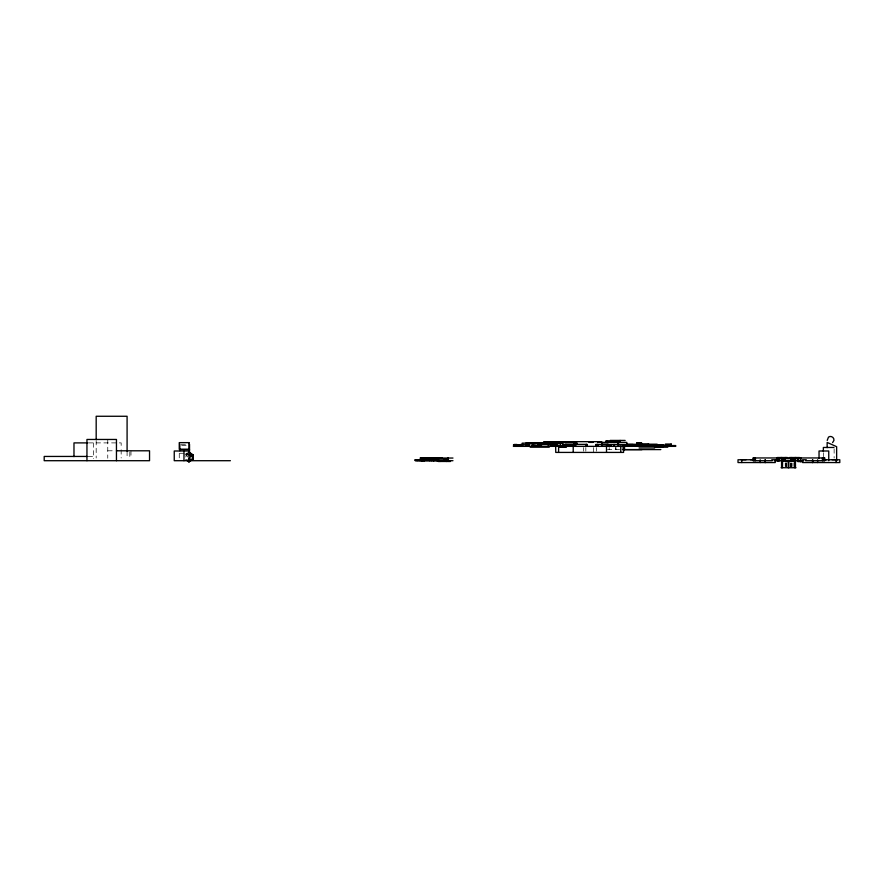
<?xml version="1.0" encoding="UTF-8"?>
<svg xmlns="http://www.w3.org/2000/svg" width="884" height="884" viewBox="0 0 884 884"><rect width="100%" height="100%" fill="white"/><g stroke="black" fill="none" stroke-linecap="round" stroke-linejoin="round"><path stroke-width="0.66" stroke-dasharray="4.42 3.31" d="M185.64 456.984L188.126 453.028M187.949 452.807L184.844 454.818L186.027 458.078M88.389 442.895L121.163 442.895L121.163 448.376M181.032 444.287L188.314 444.287M181.684 445.58L187.751 445.58M607.418 449.636L619.794 449.636M107.76 450.796L115.207 450.796M179.828 453.26L184.679 453.26M185.894 453.26L188.314 453.26M186.226 454.818L188.977 454.818M88.146 456.442L93.638 456.442M186.425 454.818L187.706 456.984M834.131 448.796L834.131 458.056M823.358 452.763L823.358 456.741M793.036 463.05L793.036 466.564M791.821 463.05L791.821 466.564M791.467 463.05L791.467 467.735M790.639 463.05L790.639 467.735M790.373 463.05L790.373 466.564M786.672 462.929L786.672 466.531M786.395 462.929L786.395 466.531M785.567 462.929L785.567 466.531M785.224 462.929L785.224 466.531M616.004 447.459L616.004 449.636M615.507 447.459L615.507 449.636M609.186 447.459L609.186 449.636M596.313 447.58L596.313 451.205M593.628 447.58L593.628 452.42M585.838 447.58L585.838 451.205M583.683 447.58L583.683 451.205M179.264 453.426L179.264 458.277M130.987 450.796L130.987 458.232M129.815 452.033L129.815 458.232M127.086 451.282L127.086 458.011M121.163 449.746L121.163 457.967M107.76 439.458L107.76 458.232M96.179 440.508L96.179 458.011M93.638 442.895L93.638 458.575"/><path stroke-width="1.33" d="M192.314 456.984L193.11 454.818L188.977 452.133L191.53 454.818L193.11 459.161L188.977 461.846L185.883 459.835M191.53 454.818L188.977 459.161L193.11 459.161L193.11 454.818L188.977 454.818M832.573 442.63L833.932 440.442C834.43 437.492 830.916 435.315 828.496 437.083L827.214 440.398M187.275 460.056L188.977 461.846L190.679 460.056M610.104 440.431L625.176 440.431M619.441 441.171L619.441 442.387L619.474 441.171L605.761 441.171L605.761 442.387M543.66 441.668L601.695 441.668L601.65 446.365M588.921 442.387L592.877 442.387L592.877 441.668M597.65 442.387L626.811 442.387L626.811 445.039M534.312 442.652L576.81 442.652M87.461 442.895L73.98 442.895L73.98 456.597M641.718 442.972L636.712 442.972L636.712 443.591L641.718 443.591M577.329 443.58L573.86 443.58L573.86 444.376M665.398 444.055L671.321 444.055L671.321 445.116L653.884 445.017M601.827 444.254L608.347 444.254M641.486 444.199L657.166 444.199M541.207 444.442L541.207 446.365L541.13 444.442L556.644 444.442L556.588 446.365M565.274 444.376L587.109 444.376L587.109 446.365M626.601 444.287L648.933 444.287M514.212 444.475L516.996 444.475M520.654 444.475L523.483 444.475M633.187 444.486L595.915 444.464L595.915 446.365M513.913 444.774L529.527 444.774M601.496 444.652L608.093 444.652M619.22 444.663L645.983 444.774M562.301 445.006L570.169 445.006M625.994 444.939L636.491 444.939M513.361 445.116L513.958 445.116M515.759 445.083L522.61 445.083M625.739 445.061L643.475 445.105M531.627 445.216L541.163 445.216M554.345 445.271L560.843 445.271L560.843 446.365M647.53 445.227L654.712 445.238M662.956 445.227L657.541 445.227L657.541 447.326M651.475 445.414L640.812 445.414L640.812 446.365M666.381 445.392L670.558 445.392L670.503 446.365M541.538 445.569L537.682 445.569L537.682 446.365M647.044 445.713L653.077 445.713L653.077 446.365M670.426 445.569L675.719 445.569L675.719 446.365L662.149 446.365M632.038 445.757L654.989 445.757M607.043 446.033L610.435 446.033M662.867 446.011L667.972 446.011M558.633 446.265L566.39 446.265L566.39 447.171L558.633 447.171M513.361 446.365L633.187 446.365M658.436 446.365L633.994 446.365L633.994 445.105M530.179 447.171L549.273 447.171M660.359 447.171L667.785 447.171M654.525 447.326L662.956 447.326M833.955 447.47L823.358 447.47L823.358 451.448M639.055 447.967L654.646 447.967M179.828 449.547L189.53 449.547M622.435 449.591L660.834 449.591M622.955 449.636L641.95 449.636M116.456 450.796L149.54 450.796L149.54 460.708L44.2 460.708L44.2 456.442L87.085 456.442M442.232 457.846L420.276 457.846L420.276 460.708L439.326 460.708M423.016 458.045L452.973 458.045M784.683 457.956L753.035 457.956L753.035 460.708L772.251 460.708M793.136 457.956L824.783 457.956L824.783 460.708L805.567 460.708M786.241 458.122L791.058 458.122M777.356 458.332L799.578 458.332L799.578 457.536L789.622 457.536L789.622 458.332M781.555 458.641L795.257 458.641M421.171 458.995L437.812 458.995M421.558 459.68L415.182 459.68L415.182 460.597L450.431 460.597L450.431 461.459L438.287 461.459L438.409 459.68M741.057 459.691L746.074 459.691M750.505 459.691L753.61 459.691M824.098 459.691L826.429 459.691M832.054 459.691L837.071 459.691M416.883 460.597L416.861 459.912L419.58 459.912L419.58 460.597M754.151 459.768L738.018 459.768L738.018 462.553L775.257 462.553L775.257 459.768L771.754 459.768M806.307 459.768L802.573 459.768L802.573 462.553L839.8 462.553L839.8 459.768L823.678 459.768M416.883 460.012L421.502 460.012M230.404 460.708L174.247 460.708L174.247 450.995L188.977 450.995L188.977 461.846M445.47 460.708L452.973 460.708M774.528 460.708L803.202 460.708M785.235 461.371L791.589 461.371M802.705 461.614L797.865 461.614L797.865 460.708M781.091 467.735L795.943 467.735M836.64 460.708L836.64 446.696L827.148 442.42L827.148 447.647M836.032 459.768L836.032 462.553M828.75 460.708L828.75 450.995L819.037 450.995L819.037 458.277M824.341 457.956L824.341 460.708M823.114 457.956L823.114 460.708M822.407 457.956L822.407 460.708M817.623 459.768L817.623 462.553M812.694 459.768L812.694 462.553M812.54 459.768L812.54 462.553M802.164 460.708L802.164 461.614M800.871 457.956L800.782 461.614M800.65 460.708L800.65 461.614M800.429 457.956L800.429 460.708M799.037 457.536L799.037 458.332M798.539 459.779L798.539 460.708L798.307 459.779M798.153 459.779L798.153 460.708M797.965 459.779L797.976 460.708M797.125 459.779L797.125 460.708M796.594 457.536L796.594 458.332M795.666 457.536L795.666 458.332M795.434 457.536L795.434 458.332M795.456 459.779L795.467 467.735M795.269 457.536L795.269 458.332M795.059 459.779L795.081 460.708M794.882 457.536L794.882 458.332M794.44 459.779L794.583 467.735M794.053 459.779L793.998 460.708M793.622 458.641L793.622 460.708M793.368 458.641L793.368 460.708M793.07 458.641L793.07 460.708M792.815 458.641L792.815 460.708M792.462 458.641L792.462 460.708L792.395 459.779M791.865 457.536L791.865 458.332M791.832 458.641L791.832 460.708M791.666 457.536L791.489 458.332M791.534 459.779L791.556 460.708M791.357 459.779L791.357 460.708M790.97 459.779L791.047 460.708M790.86 457.536L790.793 458.332M790.804 459.779L790.804 460.708M789.766 457.536L789.766 458.332M788.848 460.708L788.848 467.735M788.196 460.531L788.196 467.735M787.312 458.332L787.312 457.536L777.356 457.536L777.401 460.708M787.169 457.536L787.169 458.332M786.141 457.536L786.141 458.332M786.086 457.536L786.086 458.332M785.301 459.779L785.29 460.708M785.069 457.536L785.069 458.332M784.439 459.779L784.439 460.708M783.732 458.641L783.732 460.708M783.158 458.641L783.158 460.708M782.87 458.641L782.837 460.708M782.782 459.779L782.782 460.708M782.627 458.641L782.462 467.735M782.329 458.641L782.373 460.708M782.053 457.536L782.053 458.332M782.075 458.641L782.075 460.708M781.788 459.779L781.754 460.708M781.666 457.536L781.666 458.332M781.566 460.531L781.566 467.735M781.5 457.536L781.5 458.332M781.268 457.536L781.268 458.332M780.34 457.536L780.34 458.332M779.71 459.779L779.71 460.708M779.113 459.779L779.113 460.708M778.782 459.779L778.859 460.708M778.616 459.779L778.682 460.708M778.539 459.779L778.539 460.708M778.362 459.779L778.218 460.708M777.898 457.536L777.898 458.332M777.787 459.779L777.787 460.708M777.191 459.779L777.191 460.708M776.948 457.956L776.948 460.708M775.588 459.779L775.522 460.708M765.279 459.768L765.279 462.553M765.124 459.768L765.124 462.553M760.207 459.768L760.207 462.553M755.411 457.956L755.411 460.708M754.704 457.956L754.704 460.708M753.477 457.956L753.477 460.708M741.798 459.768L741.798 462.553M675.243 445.569L675.243 446.365M675.033 445.569L675.033 446.365M674.846 445.569L674.846 446.365M673.906 445.569L673.906 446.365M673.73 445.569L673.73 446.365M673.509 445.569L673.509 446.365M671.089 444.055L671.089 445.116M670.017 445.392L670.072 446.365M669.619 445.392L669.619 446.365M669.409 445.116L669.508 446.365M668.812 445.392L668.812 446.365M667.818 445.392L667.785 446.365M667.553 445.392L667.553 446.365L667.508 445.116M667.022 445.017L667.111 446.365M663.122 445.017L663.243 446.365M661.851 445.227L661.851 447.326M660.845 445.227L660.845 447.326M660.624 445.227L660.624 447.326M659.851 445.227L659.851 447.326M659.232 445.227L659.232 447.326M657 445.017L657 446.365M656.768 445.017L656.768 446.365M652.956 445.713L652.956 446.365M651.442 445.713L651.508 446.365M651.232 445.713L651.232 446.365M651.088 445.713L651.088 446.365M650.856 445.414L650.856 446.365M650.668 445.414L650.668 446.365M650.326 445.414L650.326 446.365M650.049 445.414L650.049 446.365M649.773 445.414L649.851 446.365M649.585 445.414L649.563 446.365M649.486 445.414L649.486 446.365M649.132 445.414L649.221 446.365M649.055 445.414L649.066 446.365M648.757 445.414L648.768 446.365M648.635 445.414L648.657 446.365M648.403 445.414L648.403 446.365M648.248 444.199L648.248 446.365M648.082 445.414L648.071 446.365M647.873 445.414L647.873 446.365L647.817 445.713M647.364 445.414L647.364 446.365M647.21 445.414L647.21 446.365M647.088 445.414L647.044 446.365M646.259 445.414L646.281 446.365M644.58 445.414L644.58 446.365M644.425 445.414L644.425 446.365M643.243 445.105L643.243 446.365M642.668 445.105L642.546 446.365M642.414 445.105L642.359 446.365M642.248 445.105L642.149 446.365L641.95 445.105M641.839 445.105L641.872 446.365M641.309 445.414L641.309 446.365M641.066 442.972L641.066 443.591M641.187 445.414L641.077 446.365M640.237 444.663L640.237 446.365M640.082 444.663L640.082 446.365M639.552 442.972L639.342 443.591M639.044 442.972L639.11 443.591M638.823 442.972L638.823 443.591M638.104 445.105L638.104 446.365M637.928 442.972L637.972 443.591M637.629 442.972L637.629 443.591M637.441 445.105L637.441 446.365M636.845 442.972L636.845 443.591M636.568 445.105L636.568 446.365M636.336 445.105L636.237 446.365M636.071 444.663L636.071 446.365M635.474 445.105L635.441 446.365M635.187 445.105L635.187 446.365M634.966 445.105L635.11 446.365M634.789 445.105L634.789 446.365M634.646 445.105L634.646 446.365M634.148 445.105L634.148 446.365M624.535 445.757L624.535 449.591M624.049 445.757L624.049 449.591M623.574 446.365L623.574 452.42L555.749 452.42L555.627 445.271M623.22 445.757L623.22 449.591M620.756 446.365L620.756 452.42M620.137 440.431L620.137 442.387M618.502 442.387L618.502 445.039M617.772 442.387L617.772 445.039M616.745 441.171L616.745 442.387M614.369 444.486L614.369 446.365M613.772 444.486L613.772 446.365M611.463 445.768L611.419 446.365M611.076 444.486L611.076 446.365M609.816 445.768L609.827 446.365M608.303 441.171L608.303 442.387M608.115 445.768L608.115 446.365M608.026 445.768L608.026 446.365M607.75 441.171L607.838 442.387M607.54 441.171L607.573 442.387M607.651 445.768L607.54 446.365L607.363 444.464M607.131 444.464L607.131 446.365M607.131 441.171L607.131 442.387M606.866 441.171L606.833 442.387M606.623 441.171L606.623 442.387M606.49 445.768L606.523 452.42M606.369 441.171L606.369 442.387M606.015 441.171L606.015 442.387M602.115 444.464L602.115 446.365M601.882 444.464L601.882 446.365M597.849 444.464L597.849 446.365M597.606 444.464L597.606 446.365M597.385 444.464L597.385 446.365M596.136 444.464L596.136 446.365M592.722 441.668L592.722 442.387M586.678 444.376L586.678 446.365M586.048 444.376L586.048 446.365M576.147 443.58L576.114 444.376M575.959 441.668L575.981 445.193M575.119 443.58L575.119 444.376M574.81 443.58L574.755 446.365M574.677 443.58L574.677 444.376M574.512 443.58L574.512 444.376M574.003 443.58L574.003 444.376M573.849 446.365L573.849 445.171L566.567 445.171L566.567 446.365M573.594 445.171L573.594 446.365M573.219 445.171L573.208 452.42M573.031 445.171L573.031 446.365M572.103 445.171L572.092 446.365M571.44 445.171L571.44 446.365M569.296 445.171L569.296 446.365M568.169 445.171L568.169 446.365M567.804 445.171L567.804 446.365M566.677 445.171L566.677 446.365M565.937 444.376L565.937 446.365M565.561 446.265L565.561 447.171M565.484 445.006L565.484 446.365M564.998 445.006L564.998 446.365M564.102 445.006L564.136 447.171M563.616 446.265L563.616 447.171M562.854 447.171L562.788 443.149L522.201 443.149L522.201 445.293M562.456 446.265L562.456 447.171M562.18 446.265L562.18 447.171M561.705 446.265L561.705 447.171M560.578 445.271L560.578 446.365M560.279 445.271L560.279 446.365M560.102 445.271L560.014 447.171L559.926 446.265M559.417 446.265L559.329 447.171M559.108 446.265L559.108 447.171M558.655 446.265L558.566 452.42M557.638 445.271L557.638 446.365M556.478 444.442L556.367 446.365M556.235 444.442L556.268 446.365M555.959 445.271L555.959 446.365M555.837 445.779L555.837 446.365M554.787 445.779L554.754 446.365M554.401 443.149L554.401 445.293M554.246 445.779L554.246 446.365M553.892 443.149L553.892 445.293M552.268 444.442L552.268 446.365M551.693 444.442L551.693 446.365M550.29 444.442L550.29 446.365M548.367 444.442L548.279 446.365M540.942 445.569L540.942 446.365M540.621 445.216L540.621 446.365M540.257 445.569L540.257 446.365M540.036 445.569L540.036 446.365M539.804 445.216L539.837 446.365M539.627 445.216L539.693 446.365M539.483 445.569L539.527 446.365M539.185 445.216L539.185 446.365M539.03 445.216L539.096 446.365M538.809 445.216L538.931 446.365M538.621 445.569L538.621 446.365M537.395 445.216L537.395 446.365M537.229 445.216L537.229 446.365M534.997 445.216L534.997 446.365M534.831 445.216L534.831 446.365M533.704 443.691L533.704 442.906L526.444 442.906L526.444 443.691M533.417 442.906L533.417 443.691M533.284 442.906L533.218 443.691M533.174 445.216L533.174 446.365M532.875 442.906L532.875 443.691M532.765 445.216L532.765 446.365M532.533 442.906L532.533 443.691M531.792 445.216L531.627 446.365M531.085 442.906L531.129 443.691M530.278 442.906L530.323 443.691M529.505 443.149L529.428 446.365M528.776 442.906L528.776 443.691M528.278 443.149L528.278 445.293M527.615 442.906L527.615 443.691M527.361 442.906L527.361 443.691M526.875 442.906L526.941 443.691M526.742 442.906L526.742 443.691M525.814 443.149L525.814 445.293M450.21 460.597L450.21 461.459M449.282 460.597L449.282 461.459M448.685 460.597L448.685 461.459M448.298 458.045L448.298 460.708M448 458.045L448 460.708M447.039 460.597L446.984 461.459M446.553 460.597L446.553 461.459M446.332 460.597L446.332 461.459M446.044 460.597L446.044 459.105L429.746 459.105L429.746 460.597M445.569 459.105L445.569 460.597M444.254 459.105L444.254 460.597M440.342 460.597L440.342 461.459M439.547 460.597L439.547 461.459M439.127 460.597L439.127 461.459M438.652 460.597L438.652 461.459M438.497 459.68L438.497 460.597M438.166 459.68L438.166 460.597M437.911 460.597L437.911 459.68L437.735 460.597M437.414 459.68L437.414 460.597M437.315 459.68L437.315 460.597M437.083 459.68L437.083 460.597M436.475 459.68L436.586 460.597M435.635 457.912L435.635 458.984M435.381 457.912L435.381 458.984M434.652 459.68L434.652 460.597M434.342 457.912L434.342 458.984M433.624 459.68L433.514 460.597M433.447 459.68L433.447 460.597M433.237 459.68L433.237 460.597M431.911 459.105L431.911 460.597M431.425 459.105L431.425 460.597M429.944 457.912L429.944 458.984M429.9 459.945L429.845 460.597M429.525 457.912L429.525 458.984M429.392 457.912L429.392 458.984M428.475 457.912L428.475 458.984M426.873 457.912L426.873 458.984M426.629 457.912L426.519 458.984M425.779 457.912L425.779 458.984M424.331 459.945L424.331 460.597M424.243 459.945L424.243 460.597M424.022 459.945L424.022 460.597M423.845 459.945L423.845 460.597M423.071 459.68L423.071 460.597M422.895 459.68L422.85 460.597M422.751 459.68L422.729 460.597M422.475 460.012L422.475 460.597M422.32 460.012L422.32 460.597M422.132 457.846L422.132 460.708M421.558 458.995L421.558 460.597M421.469 457.846L421.469 460.708M421.204 457.846L421.204 460.708M421.005 459.68L421.005 460.597M419.9 459.68L419.9 460.597M419.436 459.912L419.436 460.597M419.259 459.68L419.115 460.597L419.06 459.68M418.53 459.68L418.386 460.597M418.231 459.912L418.187 460.597M417.579 459.912L417.579 460.597M417.226 460.012L417.226 460.597M416.618 459.68L416.618 460.597M416.474 459.68L416.474 460.597M415.579 459.68L415.579 460.597M415.292 459.68L415.292 460.597M189.53 444.287L189.53 453.26M183.96 450.995L183.96 460.708M179.828 444.287L179.828 450.696M127.086 451.282L127.086 416.265L96.179 416.265L96.179 439.16M116.456 460.708L116.456 439.458L86.952 439.458L86.952 460.708M188.966 442.63L179.253 442.63L179.253 449.304L188.966 449.304L188.966 442.63M785.445 458.332L785.445 457.536L785.39 458.332M781.379 460.708L781.379 459.779L781.312 460.708M778.042 460.708L778.13 459.779L778.03 460.708M673.111 446.365L673.111 445.569L673.033 446.365M652.116 446.365L652.116 445.713L652.061 446.365M638.458 443.591L638.458 442.972L638.403 443.591M635.706 446.365L635.706 445.105L635.596 446.365M558.92 447.171L558.92 446.265L558.854 447.171M418.033 460.597L418.033 459.68L417.911 460.597"/></g></svg>
